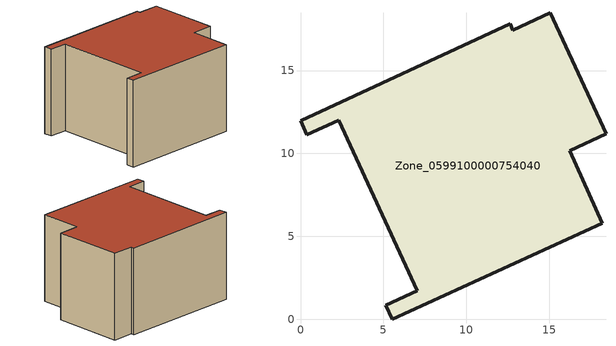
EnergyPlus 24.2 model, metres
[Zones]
Zone_0599100000754040
 floor ground (C_G): 2.3,12.01 0.39,11.13 0,11.99 12.64,17.81 12.82,17.44 15.06,18.49 18.43,11.2 16.24,10.18 18.21,5.8 5.53,0 5.14,0.85 7.04,1.73 z0
 wall outside (C_F): 18.43,11.2 15.06,18.49 12.82,17.44 12.64,17.81 0,11.99 0.39,11.13 2.3,12.01 7.04,1.73 5.14,0.85 5.53,0 18.21,5.8 16.24,10.18 18.43,11.2 z0:9.95
 roof outside (C_R): 18.21,5.8 16.24,10.18 18.43,11.2 15.06,18.49 12.82,17.44 12.64,17.81 0,11.99 0.39,11.13 2.3,12.01 7.04,1.73 5.14,0.85 5.53,0 z9.95
[BUILDING]
Pand.0599100000754040: North Axis=0; Terrain=City; Loads Convergence Tolerance Value=0.04; Temperature Convergence Tolerance Value=0.4; Solar Distribution=FullExterior; Maximum Number of Warmup Days=25; Minimum Number of Warmup Days=1
[Site:Location]
Rotterdam.The.Hague.AP_ZH_NLD Design_Conditions: Latitude=51.96; Longitude=4.45; Time Zone=1; Elevation=-4.5
[SITE:GROUNDTEMPERATURE:BUILDINGSURFACE]
18, 18, 18, 18, 18, 18, 18, 18, 18, 18, 18, 18
[MATERIAL] Thermal Absorptance=0.9; Solar Absorptance=0.7; Visible Absorptance=0.7
Name | Roughness | Thickness | Conductivity | Density | Specific Heat
G.D.2006-2014 | MediumSmooth | 0.15 | 0.06 | 540 | 1210
F.D.2006-2014 | Rough | 0.3 | 0.12 | 1920 | 840
R.D.2006-2014 | MediumRough | 0.2 | 0.08 | 1500 | 1000
[CONSTRUCTION]
C_G: G.D.2006-2014
C_F: F.D.2006-2014
C_R: R.D.2006-2014
[ZONE]
Zone_0599100000754040: Type=1; Multiplier=1; Ceiling Height=Autocalculate; Volume=Autocalculate; Floor Area=autocalculate; Part of Total Floor Area=Yes
[ZONEINFILTRATION:DESIGNFLOWRATE]
Infil_Zone_0599100000754040: Zone or ZoneList or Space or SpaceList=Zone_0599100000754040; Schedule=AlwaysOn; Design Flow Rate Calculation Method=Flow/Area; Flow Rate per Floor Area=0.0021; Constant Term Coefficient=1; Temperature Term Coefficient=0; Velocity Term Coefficient=0; Velocity Squared Term Coefficient=0
[HVACTEMPLATE:ZONE:IDEALLOADSAIRSYSTEM]
Zone_0599100000754040: Maximum Heating Supply Air Temperature=50; Minimum Cooling Supply Air Temperature=13; Maximum Heating Supply Air Humidity Ratio=0.0156; Minimum Cooling Supply Air Humidity Ratio=0.0077; Heating Limit=NoLimit; Cooling Limit=NoLimit; Dehumidification Control Type=ConstantSensibleHeatRatio; Cooling Sensible Heat Ratio=0.7; Dehumidification Setpoint=60; Humidification Control Type=None; Humidification Setpoint=30; Outdoor Air Method=None; Outdoor Air Flow Rate per Person=0.00944; Outdoor Air Flow Rate per Zone Floor Area=0; Outdoor Air Flow Rate per Zone=0; Demand Controlled Ventilation Type=None; Outdoor Air Economizer Type=NoEconomizer; Heat Recovery Type=None; Sensible Heat Recovery Effectiveness=0.7; Latent Heat Recovery Effectiveness=0.65
[ZONECONTROL:THERMOSTAT]
ThermostatControl_Zone_0599100000754040: Zone or ZoneList=Zone_0599100000754040; Control Type Schedule=DualSetpointControlType; Control 1=Thermostat_Zone_0599100000754040; Temperature Difference Between Cutout And Setpoint=0
[THERMOSTATSETPOINT:DUALSETPOINT]
Thermostat_Zone_0599100000754040: Heating Setpoint Temperature Schedule=HeatingSetpoint_Zone_0599100000754040; Cooling Setpoint Temperature Schedule=CoolingSetpoint_Zone_0599100000754040
[SCHEDULE:COMPACT]
HeatingSetpoint_Zone_0599100000754040: Through: 12/31, For: AllDays, Until: 24:00, 21
CoolingSetpoint_Zone_0599100000754040: Through: 12/31, For: AllDays, Until: 24:00, 24
DualSetpointControlType: Through: 12/31, For: AllDays, Until: 24:00, 4
AlwaysOn: Through: 12/31, For: AllDays, Until: 24:00, 1
